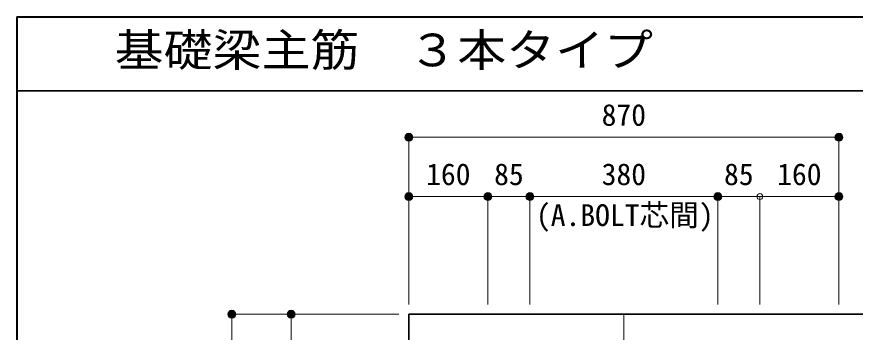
# Model space of a CAD drawing. Units: millimetres at full size, sheet at 1:20. Extents: x -3982 to 3969, y -2797 to 2801.
# Drawn here: x -3982 to -2286, y 2163 to 2801 of the extents above; entities that cross this region are included whole.
import ezdxf
from ezdxf.enums import TextEntityAlignment as Align

# ---------------------------------------------------------------- set-up
doc = ezdxf.new("R2010")
doc.units = ezdxf.units.MM
doc.header["$LTSCALE"] = 20
doc.header["$PDMODE"] = 32
doc.header["$PDSIZE"] = 12
doc.linetypes.add('CHAIN1', pattern=[8, 5, -1, 1, -1])
for name, color, linetype, lineweight in [('6-1_躯体線', 2, 'Continuous', 35), ('6-7_文字', 7, 'Continuous', 18), ('6-D_寸法', 4, 'Continuous', 9), ('F-0_枠', 6, 'Continuous', 40)]:
    doc.layers.add(name, color=color, linetype=linetype, lineweight=lineweight)
doc.styles.add('ＭＳ ゴシック', font='')
doc.styles.get('ＭＳ ゴシック').set_extended_font_data('MS Gothic')

msp = doc.modelspace()

# ---------------------------------------------------------------- linework, layer by layer
at = {"layer": '6-1_躯体線'}
for p in [(-3188.87, 1329.12), (-1918.87, 2199.12)]:
    msp.add_line(p, (-3188.87, 2199.12), dxfattribs=at)
at = {"layer": '6-D_寸法'}
for p, q in [((-3188.87, 2557.15), (-3188.87, 2437.15)), ((-3188.87, 2557.15), (-2318.87, 2557.15)), ((-2318.87, 2557.15), (-2318.87, 2437.15)), ((-3188.87, 2437.15), (-3188.87, 2219.12)), ((-2943.87, 2437.15), (-3028.87, 2437.15)), ((-3028.87, 2437.15), (-3028.87, 2219.12)), ((-2563.87, 2437.15), (-2943.87, 2437.15)), ((-2943.87, 2437.15), (-2943.87, 2219.12)), ((-2478.87, 2437.15), (-2563.87, 2437.15)), ((-2563.87, 2437.15), (-2563.87, 2219.12)), ((-2318.87, 2437.15), (-2478.87, 2437.15)), ((-2478.87, 2437.15), (-2478.87, 2219.12)), ((-2318.87, 2437.15), (-2318.87, 2219.12)), ((-2318.87, 2437.15), (-2318.87, 2219.12)), ((-3546.89, 2199.12), (-3426.89, 2199.12)), ((-3546.89, 1329.12), (-3546.89, 2199.12)), ((-3426.89, 2199.12), (-3208.87, 2199.12)), ((-3426.89, 2199.12), (-3208.87, 2199.12))]:
    msp.add_line(p, q, dxfattribs=at)
at = {"layer": '6-D_寸法', "linetype": 'CHAIN1'}
msp.add_line((-2753.87, 2199.12), (-2753.87, 929.12), dxfattribs=at)
at = {"layer": '6-D_寸法'}
for points in [[(-3028.87, 2437.15), (-3188.87, 2437.15), (-3188.87, 2219.12)], [(-3426.89, 1916.12), (-3426.89, 2199.12), (-3208.87, 2199.12)]]:
    msp.add_lwpolyline(points, dxfattribs=at)
for centre, radius in [((-3188.87, 2557.15), 8), ((-3188.87, 2557.15), 7.2), ((-3188.87, 2557.15), 6.4), ((-3188.87, 2557.15), 5.6), ((-3188.87, 2557.15), 4.8), ((-3188.87, 2557.15), 4), ((-2318.87, 2557.15), 8), ((-2318.87, 2557.15), 7.2), ((-2318.87, 2557.15), 6.4), ((-2318.87, 2557.15), 5.6), ((-2318.87, 2557.15), 4.8), ((-2318.87, 2557.15), 4), ((-3188.87, 2557.15), 3.2), ((-3188.87, 2557.15), 2.4), ((-3188.87, 2557.15), 1.6), ((-3188.87, 2557.15), 0.8), ((-2318.87, 2557.15), 3.2), ((-2318.87, 2557.15), 2.4), ((-2318.87, 2557.15), 1.6), ((-2318.87, 2557.15), 0.8), ((-3188.87, 2437.15), 8), ((-3188.87, 2437.15), 7.2), ((-3188.87, 2437.15), 6.4), ((-3188.87, 2437.15), 5.6), ((-3028.87, 2437.15), 8), ((-3028.87, 2437.15), 7.2), ((-3028.87, 2437.15), 6.4), ((-3028.87, 2437.15), 5.6), ((-2943.87, 2437.15), 8), ((-2943.87, 2437.15), 7.2), ((-2943.87, 2437.15), 6.4), ((-2943.87, 2437.15), 5.6), ((-2563.87, 2437.15), 8), ((-2563.87, 2437.15), 7.2), ((-2563.87, 2437.15), 6.4), ((-2563.87, 2437.15), 5.6), ((-2318.87, 2437.15), 8), ((-2318.87, 2437.15), 7.2), ((-2318.87, 2437.15), 6.4), ((-2318.87, 2437.15), 5.6), ((-3188.87, 2437.15), 4.8), ((-3188.87, 2437.15), 4), ((-3188.87, 2437.15), 3.2), ((-3188.87, 2437.15), 2.4), ((-3188.87, 2437.15), 1.6), ((-3188.87, 2437.15), 0.8), ((-3028.87, 2437.15), 4.8), ((-3028.87, 2437.15), 4), ((-3028.87, 2437.15), 3.2), ((-3028.87, 2437.15), 2.4), ((-3028.87, 2437.15), 1.6), ((-3028.87, 2437.15), 0.8), ((-2943.87, 2437.15), 4.8), ((-2943.87, 2437.15), 4), ((-2943.87, 2437.15), 3.2), ((-2943.87, 2437.15), 2.4), ((-2943.87, 2437.15), 1.6), ((-2943.87, 2437.15), 0.8), ((-2563.87, 2437.15), 4.8), ((-2563.87, 2437.15), 4), ((-2563.87, 2437.15), 3.2), ((-2563.87, 2437.15), 2.4), ((-2563.87, 2437.15), 1.6), ((-2563.87, 2437.15), 0.8), ((-2318.87, 2437.15), 4.8), ((-2318.87, 2437.15), 4), ((-2318.87, 2437.15), 3.2), ((-2318.87, 2437.15), 2.4), ((-2318.87, 2437.15), 1.6), ((-2318.87, 2437.15), 0.8), ((-3546.89, 2199.12), 8), ((-3546.89, 2199.12), 7.2), ((-3546.89, 2199.12), 6.4), ((-3426.89, 2199.12), 8), ((-3426.89, 2199.12), 7.2), ((-3426.89, 2199.12), 6.4), ((-3546.89, 2199.12), 5.6), ((-3546.89, 2199.12), 4.8), ((-3546.89, 2199.12), 4), ((-3546.89, 2199.12), 3.2), ((-3546.89, 2199.12), 2.4), ((-3546.89, 2199.12), 1.6), ((-3546.89, 2199.12), 0.8), ((-3426.89, 2199.12), 5.6), ((-3426.89, 2199.12), 4.8), ((-3426.89, 2199.12), 4), ((-3426.89, 2199.12), 3.2), ((-3426.89, 2199.12), 2.4), ((-3426.89, 2199.12), 1.6), ((-3426.89, 2199.12), 0.8)]:
    msp.add_circle(centre, radius, dxfattribs=at)
at = {"layer": '6-D_寸法', "color": 7}
for p in [(-3188.87, 2557.15), (-2318.87, 2557.15), (-3188.87, 2437.15), (-3028.87, 2437.15), (-3028.87, 2437.15), (-2943.87, 2437.15), (-2943.87, 2437.15), (-2563.87, 2437.15), (-2563.87, 2437.15), (-2478.87, 2437.15), (-2318.87, 2437.15), (-3546.89, 2199.12), (-3426.89, 2199.12)]:
    msp.add_point(p, dxfattribs=at)
at = {"layer": 'F-0_枠'}
for q in [(3969.4, 2800.77), (-3981.92, -2796.83)]:
    msp.add_line((-3981.92, 2800.77), q, dxfattribs=at)
at = {"layer": 'F-0_枠', "color": 2, "lineweight": 35}
msp.add_line((-3981.92, 2650.77), (2482.4, 2650.77), dxfattribs=at)

# ---------------------------------------------------------------- texts
at = {"layer": '6-7_文字', "color": 2, "style": 'ＭＳ ゴシック', "width": 1.1}
msp.add_text('\u3000\u3000基礎梁主筋\u3000３本タイプ', height=65.98, dxfattribs=at).set_placement((-3981.92, 2680.77), align=Align.BOTTOM_LEFT)
at = {"layer": '6-D_寸法', "style": 'ＭＳ ゴシック'}
for s, p in [('870', (-2798.87, 2567.15)), ('160', (-3153.87, 2447.15)), ('85', (-3016.37, 2447.15)), ('380', (-2798.87, 2447.15)), ('85', (-2551.37, 2447.15)), ('160', (-2443.87, 2447.15)), ('(A.BOLT芯間)', (-2931.73, 2364.45))]:
    msp.add_text(s, height=43.99, dxfattribs=at).set_placement(p, align=Align.BOTTOM_LEFT)

doc.saveas('drawing.dxf')
